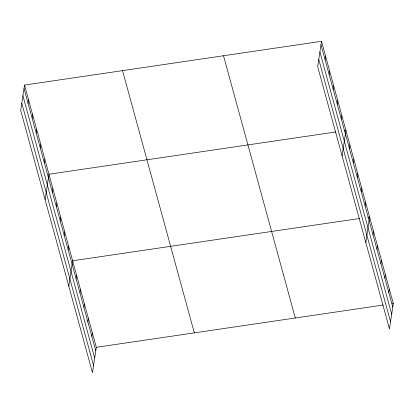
<?xml version="1.0" encoding="UTF-8"?>
<svg xmlns="http://www.w3.org/2000/svg" width="414" height="414" viewBox="0 0 414 414"><rect width="100%" height="100%" fill="white"/><g stroke="black" fill="none" stroke-linecap="round" stroke-linejoin="round"><path stroke-width="0.62" d="M24.54 85.067L20.7 110.445L92.477 372.693L96.312 347.315L24.54 85.067L321.523 41.307L393.3 303.555L389.46 328.933L317.688 66.685L321.523 41.307M28.08 103.402L28.607 99.929M32.147 118.259L32.675 114.787M36.215 133.122L36.742 129.649M40.282 147.984L40.805 144.512M44.35 162.842L44.872 159.369M45.105 199.61L48.94 174.232L335.878 131.952M52.366 192.127L52.889 188.655M56.314 206.55L56.837 203.077M60.258 220.978L60.786 217.5M64.206 235.4L64.734 231.923M68.155 249.823L68.683 246.351M68.791 286.152L72.626 260.773L359.564 218.494M76.052 278.669L76.574 275.196M80 293.091L80.523 289.619M83.944 307.519L84.472 304.042M87.892 321.942L88.42 318.469M91.841 336.365L92.369 332.892M325.068 59.642L325.59 56.169M329.135 74.504L329.658 71.027M333.203 89.362L333.725 85.889M337.265 104.224L337.793 100.752M341.333 119.087L341.861 115.609M342.088 155.85L345.928 130.472L344.044 130.752M349.349 148.367L349.877 144.895M353.297 162.795L353.825 159.318M357.246 177.218L357.768 173.74M361.194 191.641L361.717 188.168M365.143 206.063L365.666 202.591M365.774 242.392L369.614 217.014L367.73 217.293M373.035 234.909L373.563 231.436M376.983 249.337L377.511 245.859M380.932 263.759L381.454 260.287M384.88 278.182L385.403 274.71M388.829 292.605L389.351 289.132M96.312 347.315L383.25 305.035M392.042 303.741L393.3 303.555M321 44.779L392.772 307.028M319.903 52.009L391.68 314.257M318.78 59.456L390.557 321.704M223.519 55.75L295.296 317.993M122.544 70.628L194.321 332.872M24.012 88.539L95.789 350.787M22.92 95.769L94.697 358.017M21.792 103.215L93.569 365.464"/></g></svg>
